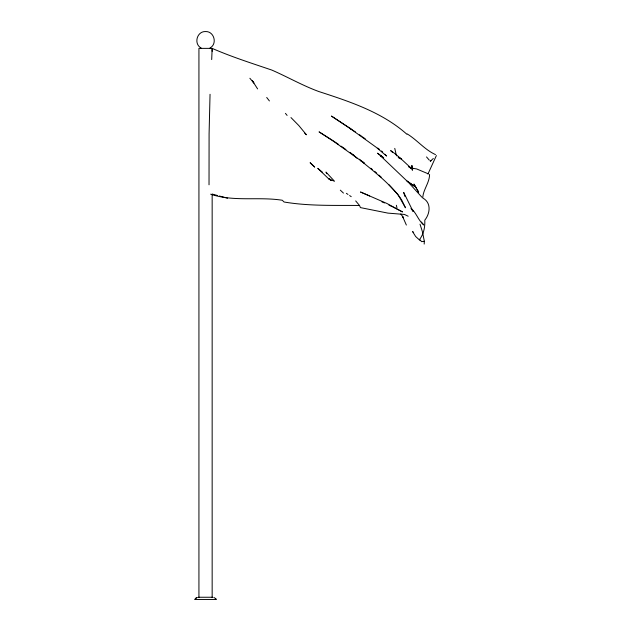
<?xml version="1.0" encoding="UTF-8"?>
<svg xmlns="http://www.w3.org/2000/svg" width="631" height="631" viewBox="0 0 631 631"><rect width="100%" height="100%" fill="white"/><g stroke="black" fill="none" stroke-linecap="round" stroke-linejoin="round"><path stroke-width="0.95" d="M210.044 94.279L209.09 133.835L209.027 184.812M211.693 59.582L212.158 48.374L198.931 48.374L198.931 597.478M429.577 174.432C429.537 182.895 422.959 189.86 422.762 198.031C431.462 202.575 430.239 213.373 424.789 220.18C425.073 226.971 423.914 233.517 419.702 239.33L421.563 241.673L424.332 241.263L422.628 232.587M424.182 244.071L424.332 241.263M436.384 155.549L427.952 174.061M195.137 598.78L197.258 597.439L196.864 597.581M433.323 158.499L430.279 161.26L431.415 160.455M195.436 598.48L196.478 597.762M209.957 48.003C217.656 44.004 214.209 31.164 205.548 31.55C196.88 31.164 193.441 44.004 201.139 48.003M198.418 597.249L212.679 597.249M194.616 599.45L216.48 599.45M210.628 194.182C233.793 202.015 258.584 196.493 282.302 200.256L284.053 201.999C308.914 206.211 334.414 205.233 359.52 205.477L360.427 207.599L387.947 213.12L404.455 214.445L408.162 216.212M212.158 194.064L217.585 195.531M219.391 196.02L227.523 198.221M213.838 597.439L215.96 598.78L215.66 598.48M413.06 168.69L411.491 168.091L416.641 168.934L428.331 173.848M322.449 172.247L317.764 168.327L328.846 178.983L334.517 181.263L325.99 172.089L326.74 173.635M381.96 201.881L384.508 202.953M399.131 157.837L401.631 158.988L400.511 158.168L401.608 159.627M388.98 205.17L391.938 206.526M392.671 206.865L402.515 211.929L386.898 203.466L360.475 191.99L369.648 195.973M398.76 157.813L400.18 158.562L398.153 157.087M435.461 154.595C424.679 149.665 417.265 140.129 407.255 133.946M409.29 167.144L412.366 169.029L411.877 165.401L412.374 170.504M328.846 178.983L331.472 180.608L329.579 178.77M382.031 156.725L383.687 157.75L377.496 153.183L382.031 156.725L380.414 155.715L408.651 182.611L421.942 197.258M408.399 166.608L412.217 169.005C405.031 162.924 398.611 155.833 390.636 150.588L392.443 152.292M332.214 140.137L319.041 131.863L333.807 141.486L364.694 163.405M355.537 132.037L331.433 116.065L350.868 128.921L349.535 128.077L376.202 147.291L386.582 156.031L384.965 154.279M338.705 144.523L332.868 140.587M362.896 137.187L365.223 138.781M346.372 193.331L347.989 194.443M349.606 195.547L351.222 196.659M345.914 149.539L341.119 146.163M349.889 152.347L354.614 155.81M359.52 134.766L362.123 136.659M377.709 148.048L379.633 149.476M370.768 168.217L372.306 169.431M413.66 232.437L412.564 231.569L415.64 236.499L420.009 240.474M359.347 159.209L363.937 162.877L360.64 160.574C374.909 172.192 389.777 183.66 400.811 198.536M354.464 155.975L352.974 154.69L357.391 158.507M378.923 175.118L381.132 177.082M406.829 134.206C382.07 112.16 349.732 101.583 318.758 91.511C302.572 85.587 287.594 76.943 271.835 70.08C251.801 63.266 231.585 56.869 212.158 48.374L212.158 51.332M381.518 150.975L382.701 152.039M374.617 171.261L376.739 173.178M304.702 133.173L306.429 134.774L298.826 125.569L290.962 117.563M340.322 190.152L343.453 193.094M388.767 184.552L397.838 194.364L405.481 207.796L401.308 199.23M426.524 156.938L429.348 160.203M355.679 200.91L359.52 205.477M249.868 78.26L253.907 83.047L252.305 80.681L257.614 88.924M421.358 222.025L423.803 224.975C418.227 220.471 416.507 212.868 411.057 208.467L413.037 211.353L403.682 192.4L404.952 196.501M285.441 113.367L287.105 115.418M266.708 97.474L269.413 100.944M400.851 213.956L403.54 218.018L402.491 216.252L406.364 225.054M416.618 188.488L413.928 184.039L418.613 192.203L417.067 189.229M420.009 224.179L422.447 231.79M394.761 148.372L396.473 155.841M396.355 205.264L396.946 207.78M212.158 194.277L212.158 597.478M411.917 184.402L407.034 181.089L414.93 186.587L411.917 184.402M314.656 167.01L310.2 162.806L314.656 167.01"/></g></svg>
